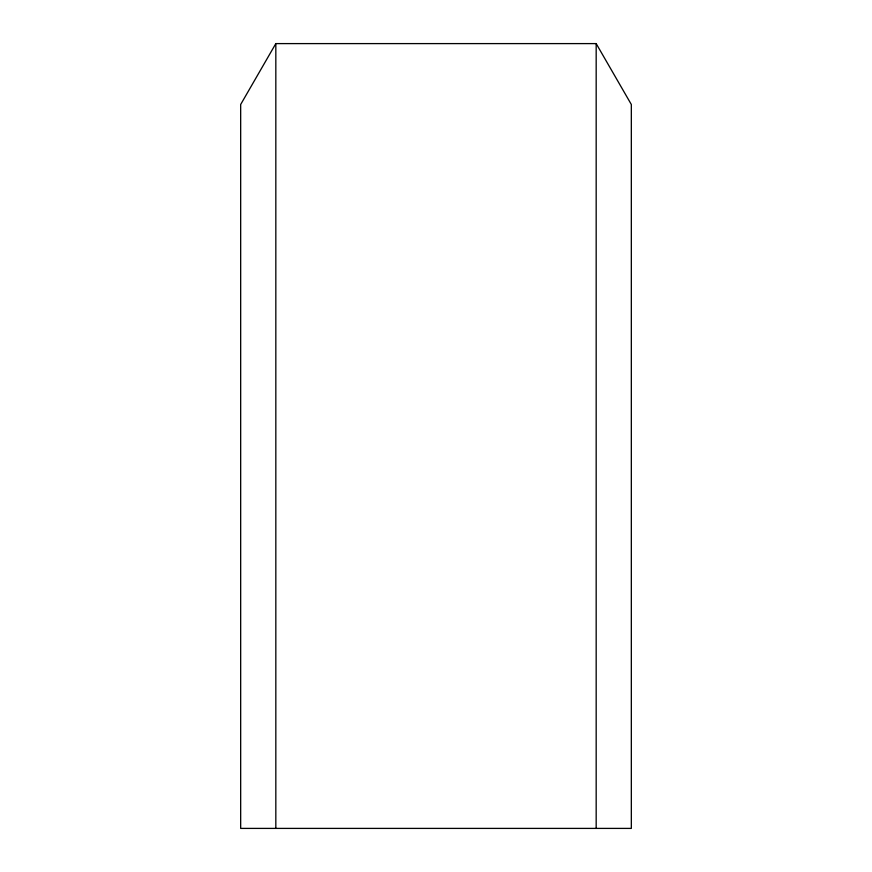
<?xml version="1.0" encoding="UTF-8"?>
<svg xmlns="http://www.w3.org/2000/svg" width="872" height="872" viewBox="0 0 872 872"><rect width="100%" height="100%" fill="white"/><g stroke="black" fill="none" stroke-linecap="round" stroke-linejoin="round"><path stroke-width="1.31" d="M275.825 43.6L240.672 104.487L240.672 828.4L631.328 828.4L631.328 104.487L596.176 43.6L275.825 43.6L275.825 828.4M596.176 43.6L596.176 828.4"/></g></svg>
